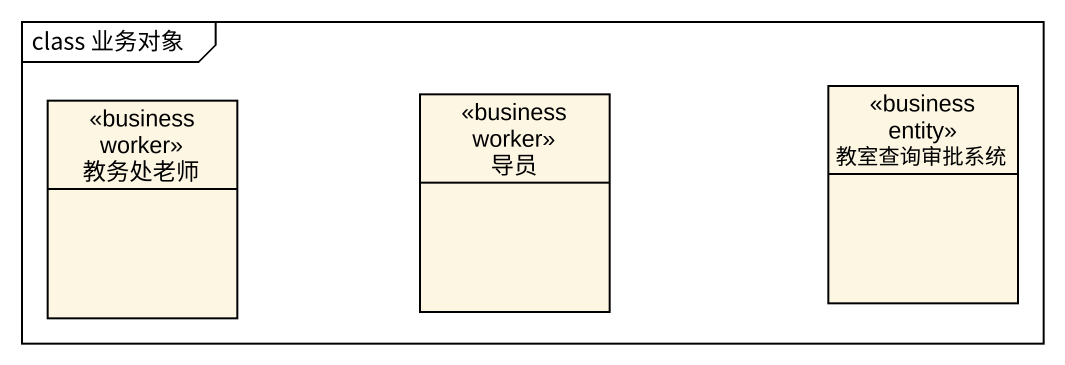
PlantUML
@startuml
mainframe class 业务对象
hide circle
hide empty members
class 教务处老师 <<business worker>>
class 导员 <<business worker>>
class 教室查询审批系统 <<business entity>>
@enduml
